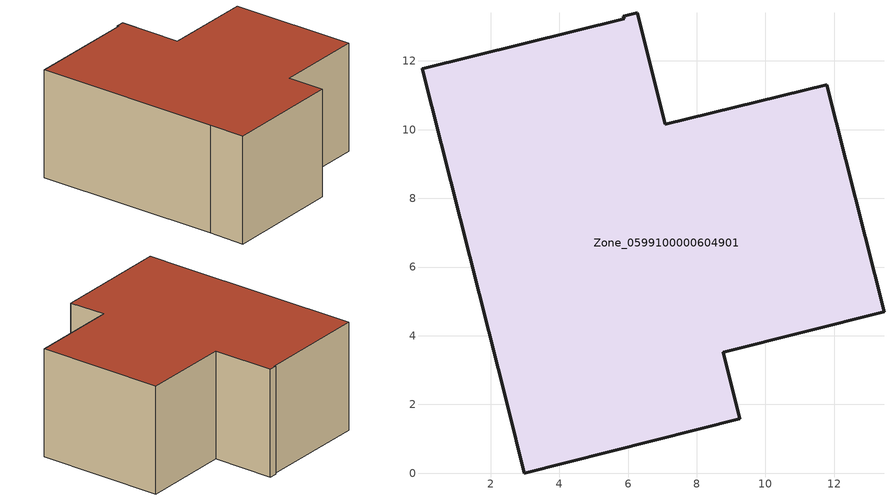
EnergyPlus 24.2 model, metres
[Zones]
Zone_0599100000604901
 floor ground (C_G): 5.89,13.23 5.86,13.3 6.26,13.4 7.09,10.15 11.79,11.31 13.45,4.69 8.77,3.52 9.26,1.58 2.98,0 2.5,1.94 0.01,11.77 z0
 wall outside (C_F): 2.98,0 9.26,1.58 8.77,3.52 13.45,4.69 11.79,11.31 7.09,10.15 6.26,13.4 5.86,13.3 5.89,13.23 0.01,11.77 2.5,1.94 2.98,0 z0:5.88
 roof outside (C_R): 5.89,13.23 0.01,11.77 2.5,1.94 2.98,0 9.26,1.58 8.77,3.52 13.45,4.69 11.79,11.31 7.09,10.15 6.26,13.4 5.86,13.3 z5.88
[BUILDING]
Pand.0599100000604901: North Axis=0; Terrain=City; Loads Convergence Tolerance Value=0.04; Temperature Convergence Tolerance Value=0.4; Solar Distribution=FullExterior; Maximum Number of Warmup Days=25; Minimum Number of Warmup Days=1
[Site:Location]
Rotterdam.The.Hague.AP_ZH_NLD Design_Conditions: Latitude=51.96; Longitude=4.45; Time Zone=1; Elevation=-4.5
[SITE:GROUNDTEMPERATURE:BUILDINGSURFACE]
18, 18, 18, 18, 18, 18, 18, 18, 18, 18, 18, 18
[MATERIAL] Thermal Absorptance=0.9; Solar Absorptance=0.7; Visible Absorptance=0.7
Name | Roughness | Thickness | Conductivity | Density | Specific Heat
G.TC.1946-1964 | MediumSmooth | 0.15 | 1 | 540 | 1210
F.TC.1946-1964 | Rough | 0.3 | 0.857143 | 1920 | 840
R.TC.1946-1964 | MediumRough | 0.2 | 0.235294 | 1500 | 1000
[CONSTRUCTION]
C_G: G.TC.1946-1964
C_F: F.TC.1946-1964
C_R: R.TC.1946-1964
[ZONE]
Zone_0599100000604901: Type=1; Multiplier=1; Ceiling Height=Autocalculate; Volume=Autocalculate; Floor Area=autocalculate; Part of Total Floor Area=Yes
[ZONEINFILTRATION:DESIGNFLOWRATE]
Infil_Zone_0599100000604901: Zone or ZoneList or Space or SpaceList=Zone_0599100000604901; Schedule=AlwaysOn; Design Flow Rate Calculation Method=Flow/Area; Flow Rate per Floor Area=0.003; Constant Term Coefficient=1; Temperature Term Coefficient=0; Velocity Term Coefficient=0; Velocity Squared Term Coefficient=0
[HVACTEMPLATE:ZONE:IDEALLOADSAIRSYSTEM]
Zone_0599100000604901: Maximum Heating Supply Air Temperature=50; Minimum Cooling Supply Air Temperature=13; Maximum Heating Supply Air Humidity Ratio=0.0156; Minimum Cooling Supply Air Humidity Ratio=0.0077; Heating Limit=NoLimit; Cooling Limit=NoLimit; Dehumidification Control Type=ConstantSensibleHeatRatio; Cooling Sensible Heat Ratio=0.7; Dehumidification Setpoint=60; Humidification Control Type=None; Humidification Setpoint=30; Outdoor Air Method=None; Outdoor Air Flow Rate per Person=0.00944; Outdoor Air Flow Rate per Zone Floor Area=0; Outdoor Air Flow Rate per Zone=0; Demand Controlled Ventilation Type=None; Outdoor Air Economizer Type=NoEconomizer; Heat Recovery Type=None; Sensible Heat Recovery Effectiveness=0.7; Latent Heat Recovery Effectiveness=0.65
[ZONECONTROL:THERMOSTAT]
ThermostatControl_Zone_0599100000604901: Zone or ZoneList=Zone_0599100000604901; Control Type Schedule=DualSetpointControlType; Control 1=Thermostat_Zone_0599100000604901; Temperature Difference Between Cutout And Setpoint=0
[THERMOSTATSETPOINT:DUALSETPOINT]
Thermostat_Zone_0599100000604901: Heating Setpoint Temperature Schedule=HeatingSetpoint_Zone_0599100000604901; Cooling Setpoint Temperature Schedule=CoolingSetpoint_Zone_0599100000604901
[SCHEDULE:COMPACT]
HeatingSetpoint_Zone_0599100000604901: Through: 12/31, For: AllDays, Until: 24:00, 21
CoolingSetpoint_Zone_0599100000604901: Through: 12/31, For: AllDays, Until: 24:00, 24
DualSetpointControlType: Through: 12/31, For: AllDays, Until: 24:00, 4
AlwaysOn: Through: 12/31, For: AllDays, Until: 24:00, 1
